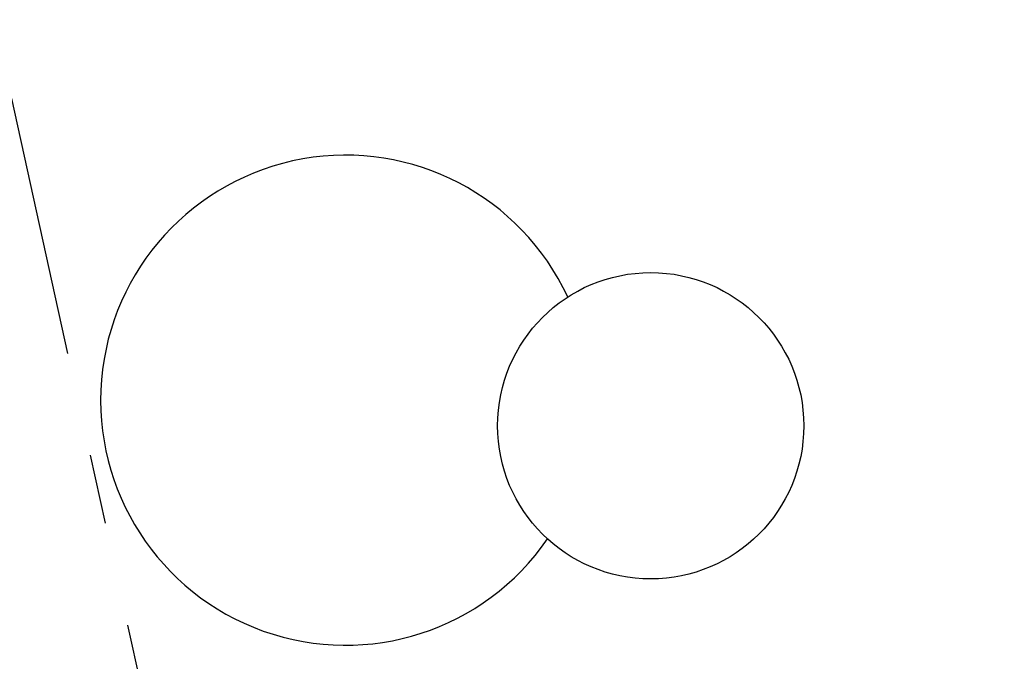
# Model space of a CAD drawing. Header units: millimetres. Extents: x 755110 to 794049, y -116979 to -66610.
# Drawn here: x 774500 to 776513, y -102372 to -101072 of the extents above; entities that cross this region are included whole.
import ezdxf

# ---------------------------------------------------------------- set-up
doc = ezdxf.new("R2010")
doc.units = ezdxf.units.MM
doc.header["$MEASUREMENT"] = 0
doc.linetypes.add('Double Dashed', pattern=[1093.611073, 529.166651, -211.666656, 141.111112, -211.666656])
doc.layers.add('New_2D Drafting - General_Pen_No__1', color=7, linetype='Continuous', lineweight=13)
doc.layers.add('New_Dimensioning - General_Pen_No__1', color=7, linetype='Continuous', lineweight=13)
doc.layers.add('New_Dimensioning - General', color=7, linetype='Continuous')
doc.layers.add('New_Structural - Grid_Pen_No__61', color=7, linetype='Continuous', lineweight=20, true_color=0x6a6a6a)
doc.styles.add('GENERATED_STYLE_1', font='')
doc.styles.get('GENERATED_STYLE_1').set_extended_font_data('Arial')
doc.dimstyles.new('GENERATED_STYLE__1', dxfattribs={"dimtxt": 200, "dimasz": 95, "dimexe": 0.18, "dimexo": 0.0625, "dimgap": 0, "dimtad": 1, "dimdec": 0, "dimzin": 0, "dimdsep": 46, "dimtxsty": 'GENERATED_STYLE_1', "dimblk": 'ARROWHEAD_2', "dimblk1": 'ARROWHEAD_2', "dimblk2": 'ARROWHEAD_2', "dimcen": 0.09, "dimse1": 1, "dimse2": 1, "dimclrd": 7, "dimclre": 7, "dimclrt": 7, "dimadec": 0, "dimazin": 0, "dimtfac": 1, "dimtdec": 4, "dimtmove": 0, "dimatfit": 3, "dimfxl": 0, "dimtolj": 1, "dimtzin": 0, "dimarcsym": 0})

# ---------------------------------------------------------------- blocks, each defined once
blk = doc.blocks.new('*D157')
at = {"layer": 'New_Dimensioning - General_Pen_No__1', "color": 7, "linetype": 'Continuous', "lineweight": 13}
for p, q in [((774921.5, -112517), (774881.1, -112333.9)), ((774923.1, -112356.7), (774879.5, -112494.3)), ((774506.4, -112608.5), (774466.1, -112425.3)), ((774486.2, -112516.9), (774901.3, -112425.5)), ((774508, -112448.1), (774464.4, -112585.7)), ((774426.5, -112530), (774486.2, -112516.9))]:
    blk.add_line(p, q, dxfattribs=at)
at = {"layer": 'New_Dimensioning - General_Pen_No__1', "color": 7, "lineweight": 13, "insert": (773997.7, -112583.5), "char_height": 200, "attachment_point": 7, "rotation": 12.42, "style": 'GENERATED_STYLE_1'}
blk.add_mtext('\\A1;{\\pql;\\fArial|b0|i0|c0|p34;425}', dxfattribs=at)
blk = doc.blocks.new('ARROWHEAD_2')
at = {"color": 0, "linetype": 'Continuous', "lineweight": 0}
for p, q in [((-0.378, -0.655), (0.378, 0.655)), ((0, 0), (-1, 0))]:
    blk.add_line(p, q, dxfattribs=at)
blk = doc.blocks.new('*D158')
at = {"layer": 'New_Dimensioning - General_Pen_No__1', "color": 7, "linetype": 'Continuous', "lineweight": 13}
for p, q in [((776407.8, -112189.7), (776367.5, -112006.6)), ((776409.5, -112029.3), (776365.9, -112166.9)), ((774901.3, -112425.5), (776387.7, -112098.1)), ((774921.5, -112517), (774881.1, -112333.9)), ((774923.1, -112356.7), (774879.5, -112494.3)), ((774486.2, -112516.9), (774901.3, -112425.5))]:
    blk.add_line(p, q, dxfattribs=at)
at = {"layer": 'New_Dimensioning - General_Pen_No__1', "color": 7, "lineweight": 13, "insert": (775301.9, -112296.3), "char_height": 200, "attachment_point": 7, "rotation": 12.42, "style": 'GENERATED_STYLE_1'}
blk.add_mtext('\\A1;{\\pql;\\fArial|b0|i0|c0|p34;1\xa0522}', dxfattribs=at)

msp = doc.modelspace()

# ---------------------------------------------------------------- linework, layer by layer
at = {"layer": 'New_2D Drafting - General_Pen_No__1', "color": 7, "linetype": 'Continuous', "lineweight": 13}
msp.add_circle((775780, -101895.1), 310.6, dxfattribs=at)
msp.add_arc((775161, -101843.3), 496.9, 24.9051, 325.5325, dxfattribs=at)
at = {"layer": 'New_Structural - Grid_Pen_No__61', "color": 251, "linetype": 'Double Dashed', "lineweight": 20, "true_color": 0x6a6a6a}
msp.add_line((776949.9, -112428.5), (770846.2, -84713.3), dxfattribs=at)

# ---------------------------------------------------------------- dimensions: what is measured, and where the dimension line sits
at = {"layer": 'New_Dimensioning - General', "color": 7, "linetype": 'Continuous', "lineweight": 13}
for base, p1, p2, picture, middle in [((774901.3, -112425.5), (771456, -98757.6), (771871.1, -98666.2), '*D157', (774199.5, -112436.7)), ((776387.7, -112098.1), (771871.1, -98666.2), (775088.1, -106197), '*D158', (775615.9, -112124.8))]:
    dim = msp.add_linear_dim(base=base, p1=p1, p2=p2, angle=12.42, dimstyle='GENERATED_STYLE__1', dxfattribs=at)
    dim.commit()
    dim.dimension.update_dxf_attribs({"geometry": picture, "text_midpoint": middle, "dimtype": 160, "text_rotation": 12.42})

doc.saveas('drawing.dxf')
